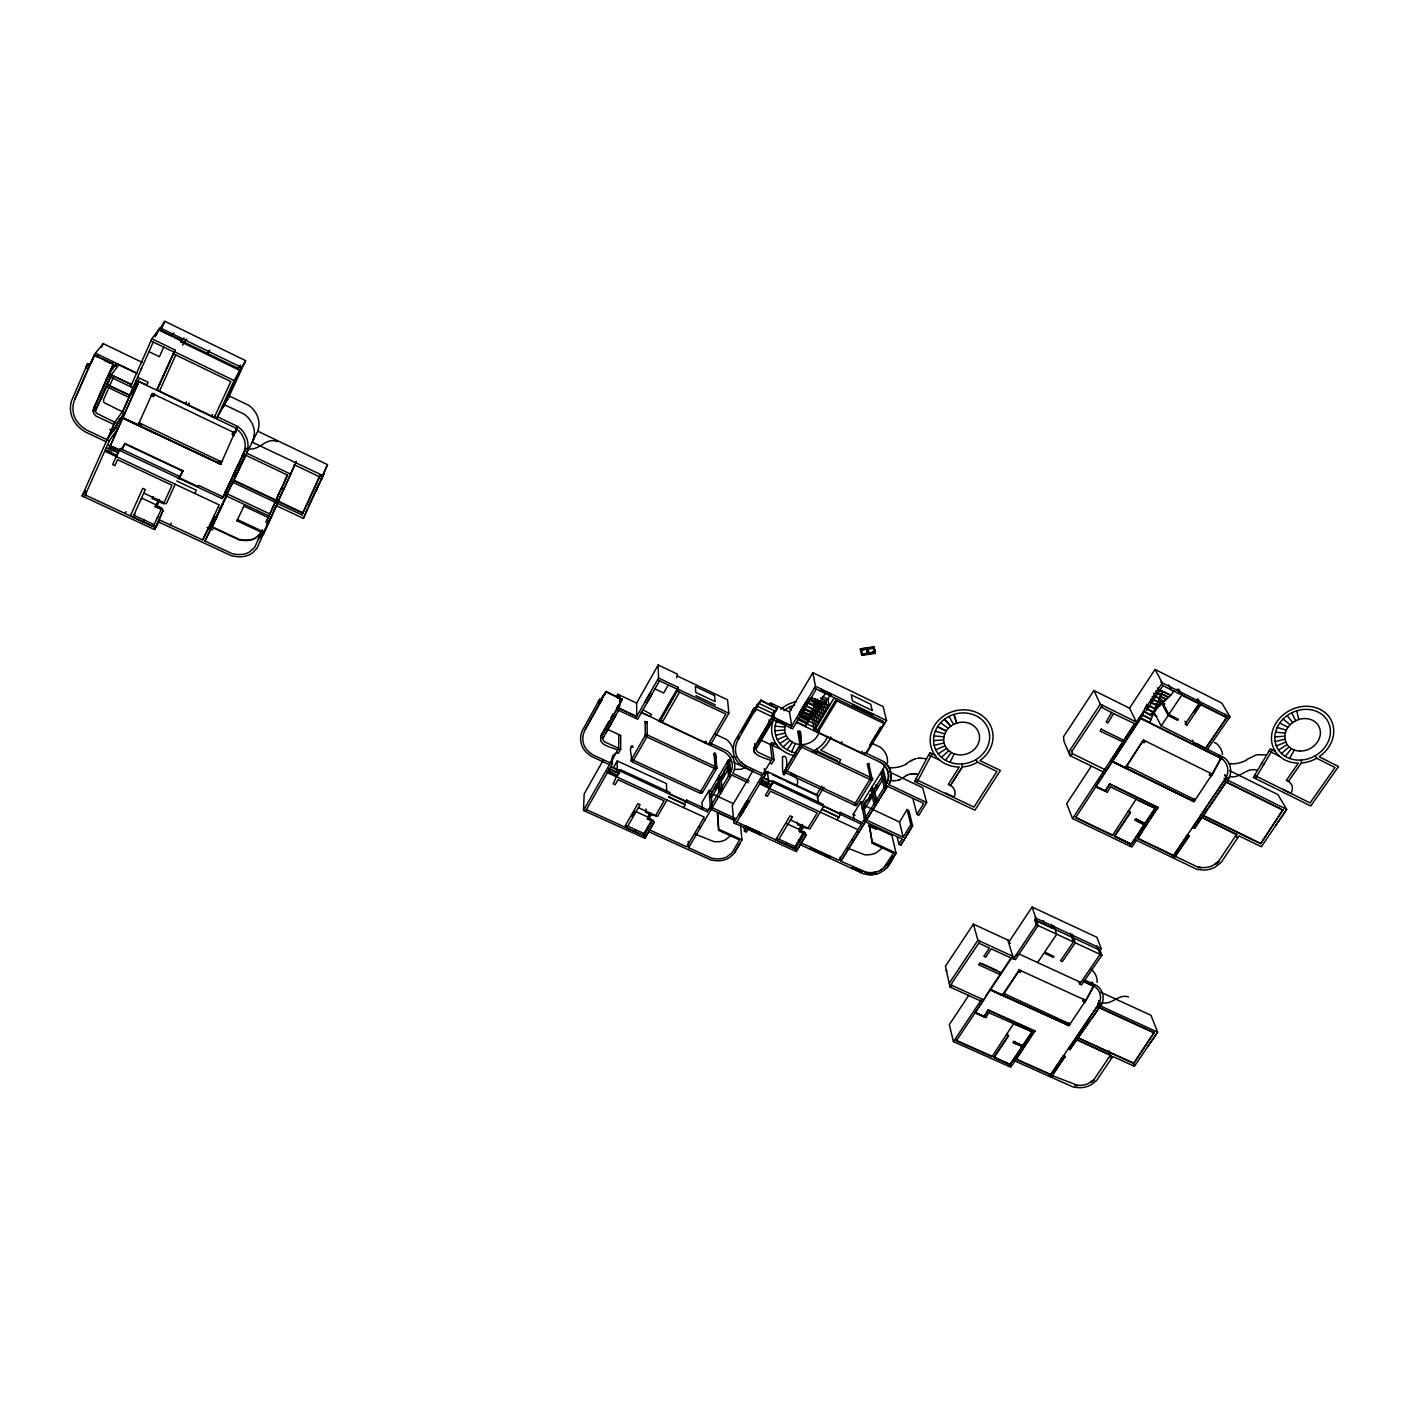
<?xml version="1.0" encoding="UTF-8"?>
<svg xmlns="http://www.w3.org/2000/svg" width="1409" height="1409" viewBox="0 0 1409 1409"><rect width="100%" height="100%" fill="white"/><g stroke="black" fill="none" stroke-linecap="round" stroke-linejoin="round"><path stroke-width="1.5" d="M626.776 827.946L626.776 825.727L643.931 833.512L643.966 835.748L626.741 827.999L640.109 804.662L637.89 803.658L624.574 826.942M617.706 750.134C613.197 747.422 595.848 745.009 601.819 735.815L622.179 699.586L606.187 691.414L604.69 694.109M620.664 702.281L620.682 700.925L619.15 704.958M616.367 752.459L618.322 753.357L620.647 749.271L620.753 735.463L607.015 729.087M616.666 707.388L616.649 709.414L618.604 710.347L618.657 706.508M618.833 734.582L618.692 748.373L583.502 810.457L644.882 838.302L654.005 822.345L652.913 820.232L649.073 818.488L651.222 814.789L657.563 816.339L666.985 799.995M618.674 774.298L618.674 772.872L609.005 768.433L608.97 769.842M601.308 734.67L601.027 737.242L603.052 738.052L619.608 708.551L619.749 695.183L617.811 694.267L616.825 696.028L618.745 696.944L616.825 696.028M617.67 705.61L617.653 707.635L601.027 737.242M617.758 698.054L617.811 694.267M638.383 807.674L655.608 815.547L664.079 800.84L618.023 779.705L615.169 784.743L613.232 783.844L617.107 774.95M617.16 770.934L617.265 760.913L666.422 783.58L666.704 791.717M585.439 811.337L612.369 763.872L612.492 755.858M610.414 762.973L614.412 753.868M612.369 763.872L593.541 755.189A30.065 27.229 0.9 0 1 588.663 751.631A19.479 17.613 1.2 0 1 582.815 739.32A23.425 21.188 1 0 1 585.193 729.58L606.187 691.414M603.158 697.473L603.211 695.465L600.093 701.048M604.672 694.778L604.708 693.439L603.193 696.134M601.256 736.748L601.573 734.195M583.502 810.457L584.189 793.883L603.281 760.103M1275.286 751.332L1270.337 748.848L1253.323 777.469L1310.722 805.966L1338.55 766.514L1319.123 756.739A32.02 27.423 -27 0 0 1323.157 711.158A32.02 27.423 -27 0 0 1274.3 726.199A32.02 27.423 -27 0 0 1298.341 763.132L1286.311 780.375L1288.407 781.414L1301.229 763.044L1301.388 760.05M113.812 424.461L95.742 415.919L93.434 412.978L93.681 408.363L113.477 363.698L94.104 355.086L113.09 364.191M94.491 410.794L94.861 406.778L111.47 369.07L110.289 370.585M630.933 746.84C630.88 745.414 633.346 745.572 633.046 746.981C627.428 747.298 632.87 755.488 630.968 760.754C633.504 763.96 633.117 757.302 630.968 760.754M716.265 767.077L714.821 767.518L715.05 768.698L716.741 768.381L715.719 753.921L714.345 753.075L713.641 754.291L714.962 754.907M782.242 757.091C792.721 749.553 781.343 800.153 782.594 757.778M784.337 771.621L785.429 770.547L786.574 771.498M223.503 406.796L224.454 404.735L244.321 414.264A23.777 21.646 28.5 0 1 253.056 440.541L254.307 435.275M253.779 438.269L254.131 436.631M138.452 424.215C140.195 428.583 141.393 422.136 138.698 423.862M219.1 461.976L219.54 463.878L221.301 463.033M221.107 463.402L220.473 461.87L218.888 462.346M235.039 433.514L237.011 427.385M237.205 427.033L220.649 464.406L122.618 418.068L220.843 464.037L218.43 463.35L219.557 460.972L221.777 462.029L139.156 422.841L141.411 423.898L140.248 426.293L141.411 423.898M1098.685 1000.813L1100.676 1006.361L1102.525 1002.169A20.536 17.278 -15.9 0 0 1096.818 985.631L1084.877 980.118M1224.773 775.161L1227.785 780.586L1229.846 775.972A21.804 18.81 -23.9 0 0 1224.333 757.69L1207.848 749.5M322.115 477.686L321.446 479.359L327.504 464.653L257.777 431.189L246.645 453.152L290.694 474.146L283.949 488.905L281.765 487.778L287.524 474.692M716.741 768.381L716.283 767.077M312.305 492.586L313.133 490.508M232.925 482.336L302.002 514.954L320.23 475.15M257.653 539.524A18.687 16.89 23.5 0 0 258.728 538.714L263.642 533.958L276.534 505.725L303.446 518.424L307.268 508.825M302.002 514.954L302.847 512.823L233.982 480.258L227.113 493.819M645.163 721.496L645.886 722.923L647.207 721.919L645.163 721.496L645.252 735.657L647.418 735.833L645.375 735.146M1101.627 1004.547L1102.173 1003.243M1228.824 778.578L1229.441 777.152M86.83 365.336L87.587 363.575L89.929 364.702L74.659 399.68A27.423 24.411 31.4 0 0 73.109 411.269A22.791 20.29 31.5 0 0 81.123 425.994A35.19 31.368 31.8 0 0 87.076 430.291L109.356 440.77L118.303 427.949L116.049 426.874L107.049 439.696M91.321 361.497L93.522 357.305L89.929 364.702L87.605 363.575L85.738 367.837L88.08 368.947L89.947 364.702L88.08 368.947M91.145 363.187L92.536 360M799.678 731.835C799.872 774.351 803.87 721.831 798.128 732.328M94.509 354.592L74.659 399.68M290.694 474.146L296.313 461.254M118.884 364.861L111.223 374.882L95.865 409.931L93.487 408.962L108.898 373.772L116.595 363.769L137.043 373.579M175.192 484.238L166.403 503.577L163.444 503.735L159.058 501.674L157.051 506.078L161.577 508.156L163.057 510.674L158.125 521.717L231.869 555.956L237.645 556.714A24.129 21.751 23.3 0 0 246.452 555.868A19.004 17.137 23.1 0 0 252.563 552.715L256.896 548.418L283.632 489.17L281.553 487.901L269.876 513.95L224.876 492.763L231.587 479.588M275.424 507.222L276.182 505.479M275.618 507.716L276.375 505.972M269.612 514.303L266.195 522.052L268.415 523.091L283.632 489.17M283.949 488.905L294.64 464.9M111.082 369.563L113.477 363.698M111.223 374.882L96.464 408.469A6.517 5.795 31.4 0 0 95.759 411.921A1.885 1.673 31.4 0 0 96.446 413.189L117.035 423.457L124.556 412.837L104.266 402.692A1.849 1.656 31.8 0 1 103.597 401.424A6.411 5.724 31.8 0 1 104.301 398.025L113.689 376.661M112.333 373.491L101.36 398.5A9.317 8.313 31.8 0 0 101.113 399.716M115.679 365.864L116.595 363.769M269.876 513.95L281.553 487.901M223.098 503.418L212.107 526.79L239.16 539.4L243 539.964A22.192 20.061 23.8 0 0 251.101 539.577A17.137 15.499 23.6 0 0 255.61 537.798L260.172 533.976L258.305 536.001M260.031 534.328L261 533.113L255.416 538.185A17.155 15.499 23.6 0 1 250.908 539.982A22.192 20.061 23.8 0 1 242.806 540.351L238.966 539.806L209.712 526.156M277.414 496.831L279.052 493.115M90.141 365.072L95.407 353.183L103.209 343.602L142.221 362.395M101.466 347.512L103.209 343.602M159.464 520.995L154.567 529.555L82.074 495.968L114.745 422.383L122.284 411.745M130.579 386.7L151.855 338.759L158.953 329.23L181.831 340.344L180.898 342.457M108.211 438.04L113.724 425.606L112.579 427.226L114.886 428.318L124.556 412.837M130.72 393.675L121.808 412.767M155.184 336.716L156.963 332.718M141.587 368.225L129.61 395.207L137.923 383.6M84.346 497.025L109.356 440.77M117.035 423.457L113.636 431.189L109.726 429.322M140.882 369.81L153.229 342.035M156.329 335.131L158.953 329.23M118.074 428.318L115.802 427.244L119.589 418.702M122.319 412.784L130.051 395.401L137.025 385.643M130.967 393.322L136.004 381.998M159.058 329.9L164.818 321.305L245.624 360.651L227.624 399.592M160.538 330.956L164.818 321.305M109.884 446.671L138.628 382.086M117.898 449.823L110.131 446.301L138.857 381.751M96.992 356.882L98.066 354.469M163.691 347.107L159.393 356.724L148.949 351.686M178.098 477.933L179.084 476.207L120.188 448.502L112.614 464.583L114.904 465.639L117.563 459.686L172.004 485.224L164.096 502.626L143.753 493.115M122.354 449.418L125.014 443.5L182.959 470.8L179.26 478.813M116.19 456.551L118.426 452.148L108.88 447.657M234.088 435.557L232.062 434.131L233.013 432.105L152.295 393.498L137.994 425.236L140.495 425.941M257.777 431.189L258.886 426.293A23.495 21.417 28.8 0 0 249.041 405.493L229.438 396.035L216.616 418.42L156.875 389.817L175.086 350.031L151.855 338.759M156.98 390.363L175.086 350.031M159.534 391.086L175.773 354.927M245.342 455.054L204.939 541.021L232.467 553.807L236.377 554.371A22.579 20.342 23.4 0 0 244.62 553.984A17.436 15.71 23.1 0 0 249.182 552.169L254.659 547.414L261.528 532.303L236.941 520.784L237.469 519.622L264.276 532.179M243.405 507.222L243.933 506.078L268.397 517.596M134.031 515.307L154.268 524.694L153.229 526.508L132.922 517.156L145.356 489.557L142.749 488.342L130.35 515.905L131.442 514.109M161.031 509.336L155.219 506.659L158.794 499.314L157.755 501.076L152.278 498.522L152.824 497.359M185.565 404.048L186.516 401.952L185.53 403.538M188.19 405.316L189.158 403.221L188.172 404.806M153.229 526.508L161.225 509.424M158.125 521.717L154.567 529.555L163.057 510.692L161.559 508.173L157.051 506.078M260.806 533.5L262.497 529.766M266.195 522.052L268.96 515.976L223.925 494.788M281.765 487.778L287.524 475.132L243.088 453.98M270.281 518.477L261.616 536.054M791.611 751.807L795.38 743.547M176.689 480.98L196.327 490.209L194.812 493.449M211.685 416.553L212.636 414.475L211.702 416.078M184.086 337.843L181.884 340.996L238.456 368.471L239.407 366.41L237.681 369.387M216.616 418.42L234.088 380.571L245.624 360.651M222.675 407.853L239.935 370.479L180.845 341.788L181.831 340.344M320.371 474.763L302.706 513.211L233.788 480.628M308.043 506.853L318.663 483.833M320.424 479.993L327.504 464.653M303.446 518.424L323.806 474.023L315.422 492.128M159.058 519.71L202.702 539.982L219.188 504.898L104.724 451.179L105.499 450.052L116.947 455.442M119.43 449.612L107.577 444.768L222.129 498.627L244.056 451.884A21.294 19.339 28 0 0 234.299 427.385L136.18 380.395L146.959 384.868L148.015 382.226L137.589 377.225M208.796 528.128L214.503 516.029M223.415 497.025L246.205 448.502M210.998 529.15L222.904 503.806M227.236 494.577L224.894 493.837M231.199 485.735L246.434 453.592M233.982 480.258L245.589 455.53M252.229 442.162L323.154 475.696M236.941 520.784L243.933 506.078M950.018 762.357L954.228 753.833M1003.173 994.684C1004.212 998.012 1006.026 993.151 1003.014 994.138M1125.95 767.13C1126.76 770.846 1129.243 765.351 1125.721 766.637M770.547 744.709L771.674 742.437L776.799 744.85M772.819 745.555L773.946 743.318M204.939 541.021L216.845 517.385M227.43 494.189L220.332 508.262L218.096 507.222M226.796 496.074L216.07 517.314L213.833 516.275M202.702 539.982L214.679 516.381M241.961 462.839L244.743 457.203M242.154 462.698L235.356 476.277L233.119 475.22L238.843 463.966L241.062 465.005M235.69 476.189L238.491 470.5M988.959 1012.296L985.965 1017.545L984.169 1016.734L988.237 1009.866L1034.805 1030.877L1016.048 1059.427L1050.603 1074.873L1099.372 1002.979A18.088 15.217 -15.9 0 0 1093.543 985.807L1083.574 981.21M1098.633 1005.392L1099.584 1003.543L1098.439 1004.846M222.129 498.627L223.009 496.884L198.687 485.436L197.736 487.162M1067.775 1024.044C1068.779 1027.302 1070.646 1022.529 1067.599 1023.48M1142.805 829.989L1137.627 838.549L1173.38 855.756L1226.446 776.975A19.198 16.556 -23.9 0 0 1220.828 757.989L1140.867 718.273L1095.744 786.451L1107.298 792.228L1110.503 786.574M1225.671 779.512L1226.711 777.469L1225.407 779.018M245.906 448.291L241.978 456.34L244.233 457.414M239.935 461.641L234.211 472.878L236.465 473.935M1192.807 799.872C1193.599 803.535 1196.082 798.128 1192.56 799.379M929.87 752.688L914.564 781.484L974.905 810.175L1000.39 770.459L979.924 760.613A31.703 28.321 -16.7 0 0 980.805 714.733A31.703 28.321 -16.7 0 0 932.247 729.88A31.703 28.321 -16.7 0 0 959.265 767.042L948.275 784.408L950.529 785.465L962.259 766.972L962.136 763.942M916.783 782.541L932.159 753.604M1068.145 1022.67L1067.229 1024.854L1068.145 1022.67L1070.118 1024.044L1069.008 1025.664L1085.775 1000.425L1093.543 985.807M1083.627 999.069L1084.86 1002.609L1093.754 986.353L1092.116 981.826M1193.159 798.498L1192.208 800.752L1193.159 798.498L1195.255 799.889L1194.039 801.651L1212.268 774.087L1220.828 757.989M1209.662 773.277L1211.317 776.359L1221.092 758.482L1218.908 754.555M234.105 434.747C234.616 426.134 229.438 441.827 235.919 431.348M233.172 434.659L234.704 431.823L235.814 432.352M1289.57 758.465L1294.255 749.993M170.278 524.923L171.282 523.126M598.86 700.713L599.688 699.234L601.661 700.167L600.657 701.946L598.702 701.03L582.252 730.707A25.697 23.248 1 0 0 580.614 739.073A21.681 19.603 1.2 0 0 587.113 753.022A32.389 29.325 0.9 0 0 592.449 756.897L609.428 764.717M585.193 729.58L601.661 700.167L599.706 699.234L597.698 702.827L599.67 703.743L601.678 700.167M605.905 732.962L615.856 715.208M601.872 733.737L608.864 721.285M610.872 717.727L612.862 714.169M620.664 701.594L622.179 698.917M618.604 710.33L619.608 708.551L636.727 716.547L636.639 703.091L658.162 664.995L677.5 674.171L676.584 677.905M635.723 718.326L658.549 678.046L658.162 664.995M659.5 680.776L637.678 719.242L616.649 709.414M734.705 820.408L717.903 812.658L717.357 813.645L718.66 830.394L739.514 839.958L732.169 852.762L726.921 856.813A15.217 13.474 -4.7 0 1 722.711 858.363A19.691 17.454 -4.7 0 1 715.367 858.733L711.95 858.292L688.596 847.672L688.261 841.314M644.829 702.228L649.919 693.281M646.784 703.144L651.874 694.197M617.265 760.913L613.479 767.588L615.381 768.469M668.306 684.95L663.709 693.034L654.903 688.878M718.66 830.394L717.903 812.658M618.692 772.872L617.107 775.654L607.42 771.216L607.385 772.625L704.236 817.114L686.694 846.809L649.708 829.971M617.089 777.081L620.171 769.561L670.015 792.51L670.085 794.658M633.504 760.261L647.841 735.199M658.76 721.232L678.152 687.31L658.549 678.046M677.606 676.126L727.555 699.833L728.876 713.271L710.277 745.132L659.835 721.514L678.24 689.318L678.152 687.31M660.997 722.289L662.019 720.51M662.071 722.57L679.473 692.171M631.972 816.674L634.032 813.046M759.292 702.862L760.93 700.079L777.275 708.516L755.136 745.907C748.672 755.171 766.355 758.042 771.04 760.666M748.549 828.369L746.383 832.155L744.498 831.292L746.471 827.858M734.829 852.269L739.707 843.762M156.804 518.653L157.826 516.874M643.966 835.748L652.332 821.236L647.4 818.999L649.179 813.662M647.4 818.999L650.676 813.292M643.931 833.512L651.381 820.602M740.518 825.093L741.962 839.834L734.071 853.572L729.88 857.236A16.591 14.689 -4.8 0 1 724.191 859.93A21.029 18.652 -4.7 0 1 716.3 860.705L711.228 860.106L648.704 831.68M238.984 372.54L241.679 367.485L159.992 327.786M178.379 478.743L182.959 470.8M215.26 415.725L214.327 417.328L230.829 381.575L173.096 353.641L174.135 352.162L150.904 340.908M646.027 808.995L645.481 812.165L650.113 814.279M645.481 812.165L646.062 811.179M238.456 368.471L240.446 365.054M668.571 796.525L685.161 804.962L683.594 807.621M704.94 742.86L705.962 741.099L706.12 743.195M708.34 744.234L725.899 714.134L677.218 691.114L677.113 689.107L657.527 679.842M685.091 802.707L686.588 800.136L707.212 809.629L707.371 811.813L610.467 766.514L620.171 770.987L618.674 773.594L608.987 769.138M155.219 506.659L156.258 504.88L141.745 498.17L140.671 499.931M700.801 791.365L715.314 766.637M756.122 709.114L757.496 704.236L754.097 710.013M740.993 732.293L753.005 711.862M757.584 704.94L759.204 702.175L759.398 703.567L775.637 711.298L777.169 707.829M760.93 700.079L738.21 739.478L739.021 738.175A24.164 21.822 -7 0 0 735.463 749.535A20.096 18.141 -6.8 0 0 741.081 762.216A31.016 28.039 -7.3 0 0 746.013 765.897L765.105 774.844L735.85 823.772M710.964 791.242L709.097 790.379L701.981 802.443L702.404 808.625M709.255 792.492L728.347 760.067L730.214 760.948M728.541 762.163L729.563 760.42A18.247 16.468 -4.6 0 0 730.672 757.426M726.903 766.584L723.662 772.079L724.032 776.289M709.572 796.754L718.238 782.048M719.4 780.075L727.555 766.232M711.439 797.635L719.206 784.478M721.285 780.956L729.457 767.112M143.102 521.806L144.158 520.009M769.314 704.711L770.406 702.88L789.498 711.985L791.717 726.022L754.132 708.163L751.948 711.862L753.956 712.813L756.14 709.114L754.132 708.163L735.163 740.641A26.507 23.935 -7 0 0 733.208 749.271A22.368 20.184 -6.8 0 0 739.443 763.643A33.411 30.205 -7.3 0 0 744.815 767.641L762.058 775.707M707.371 811.813L730.69 772.343L729.563 760.42M688.596 847.672L731.553 774.985M757.954 742.261L768.768 723.944M758.746 741.997L763.678 733.649M763.995 733.103L768.997 724.631M758.94 742.737L769.772 724.402M753.304 770.212L732.293 805.561L733.895 822.856L796.191 851.564L806.071 835.079L805.015 832.895L801.14 831.116L803.447 827.294L809.946 828.915L823.561 806.582L823.138 804.292L772.572 780.674L772.872 782.893L765.351 795.451L767.324 796.367L770.424 791.154L817.167 812.958L807.956 828.105L790.467 819.968M152.278 498.522L153.334 496.761M789.498 711.985L812.887 672.674L883.073 706.561L886.56 720.51L866.412 753.322L883.76 761.582A21.663 19.356 -12 0 1 888.885 784.619L926.682 802.531L918.827 815.353L916.977 814.402L913.138 799.467M1261.178 764.259L1262.446 762.128M1255.437 778.525L1272.538 749.764M1263.292 765.316L1264.56 763.185M733.895 822.891L772.114 758.852L770.177 744.445M790.608 727.854L815.459 686.271L812.887 672.674M761.318 780.251L762.938 777.557L772.784 782.154L771.163 784.848L761.406 780.991M759.68 739.496L772.132 745.379L774.087 759.768L771.586 764.013L769.596 763.062M816.322 689.089L792.598 728.805L771.269 718.66L754.291 747.386L756.351 748.197L774.351 717.78L773.488 711.792M763.238 778.455L767.359 771.568L817.22 794.923L818.682 803.412M820.32 691.009L821.429 689.142M821.148 690.815L821.711 689.882M817.555 698.952L815.899 701.717L808.801 698.3M807.005 723.874L816.04 702.404L815.388 698.952M883.425 868.173L893.535 853.22L872.347 843.357L869.247 824.864L891.95 835.467L896.018 853.061L887.476 867.257L884.253 870.058M800.523 711.246L806.054 701.999M799.379 714.24L808.238 699.463M739.109 815.177L747.633 800.946M800.136 714.011L804.152 707.353M804.469 706.79L808.414 700.22M739.866 814.948L743.705 808.537M744.022 808.009L747.827 801.668M800.365 714.715L809.224 699.938M740.095 815.617L748.619 801.404M744.181 827.576L745.238 825.815L760.86 833.018L759.803 834.78M825.287 693.404L805.349 726.621L806.881 723.152L797.97 718.907M825.251 692.77L825.797 691.854M744.991 827.4L745.52 826.502M825.833 693.069L826.396 692.136M811.725 711.017L815.23 712.69L813.609 715.42L810.087 713.729M815.371 713.377L817.009 710.664L819.21 722.606L801.404 714.099L801.034 711.985L809.928 716.23M815.247 706.931L818.77 708.621L817.132 711.351L811.848 708.815M815.247 701.136L822.31 704.535L820.672 707.265L813.609 703.884M820.566 700.784L824.089 702.475L822.451 705.222L808.925 699.005M820.584 697.895L825.885 700.449L824.23 703.197L817.167 699.797M829.76 694.954L830.324 694.021M800.576 744.304L783.95 771.991L856.108 805.842L872.964 778.578L800.559 744.304L785.007 770.177L857.2 804.063M830.799 694.109L827.805 699.075L822.486 696.522M830.253 695.782L831.38 693.933M785.905 772.925L802.549 745.238M872.347 843.357L869.247 824.864M751.948 830.588L752.476 829.707M752.529 830.87L753.058 829.971M834.234 697.702L814.243 730.848L811.848 717.445L813.486 714.715L815.899 728.101L798.075 719.612M816.516 731.923L836.506 698.794M788.089 782.013L796.825 785.553A10.18 9.123 -8.2 0 0 792.827 774.245L791.682 773.717M814.332 688.138L883.513 721.408L884.007 723.522L864.95 754.572L818.013 732.24L836.911 700.889L836.488 698.794M775.619 839.923L790.097 815.829L792.351 816.885M792.334 816.868L777.856 840.944L795.31 848.887L794.975 846.562L804.028 831.627M907.079 809.523L910.83 824.564L903.169 837.193L899.541 822.028L907.079 809.523L908.84 810.615L912.609 825.674L900.844 845.171L898.907 844.255L897.11 836.647M132.922 517.156L134.965 513.774M795.328 848.923L804.38 833.934L799.396 831.645L799.044 829.337L801.985 824.494L802.337 826.784M898.907 844.255L902.147 838.989L863.418 820.866M916.977 814.402L923.688 803.412L885.504 785.341L882.052 770.705M886.842 865.267L892.144 856.513M887.318 865.478L892.637 856.725M887.811 865.69L893.112 856.936M886.367 865.056L888.286 865.901L893.553 857.112L891.668 856.302M905.917 836.735L911.271 827.876M888.286 865.901L893.588 857.148M852.286 706.385L853.396 704.535M853.114 706.173L853.678 705.257M799.414 831.662L802.954 825.762M900.809 845.153L912.609 825.674L910.83 824.564M840.979 743.565L842.106 741.75M862.097 710.506L862.66 709.59M862.678 710.788L863.241 709.872M802.355 826.801L797.635 824.6L798.251 823.578M821.834 786.116L816.304 795.222L796.561 785.975M817.255 798.198L823.966 787.191M838.514 763.343L840.75 759.68L820.602 750.134A30.558 27.669 -9.4 0 0 830.887 736.925M871.766 715.156L872.33 714.24M871.977 715.86L873.104 714.011M861.093 753.146L862.238 751.332L862.695 753.498M863.347 754.202L864.492 752.406M871.678 741.733L880.625 727.132M870.234 745.114L875.324 736.801M875.658 736.273L880.836 727.837M809.981 849.151L811.056 847.408M837.034 819.932L840.416 814.455L839.958 812.165L860.864 821.94L861.339 824.23M125.031 513.44L126.141 511.643M854.171 804.944L871.026 777.662M854.065 818.647L853.202 814.332L860.899 801.897L862.801 802.795M861.375 804.116L883.161 768.909A18.81 16.855 -12.1 0 0 884.676 764.77M829.214 858.046L830.306 856.302M866.359 800.013L863.277 804.997L866.447 820.003M862.308 808.572L871.695 793.408M872.964 791.382L881.823 777.099M864.21 809.471L872.629 795.909M874.866 792.281L882.756 779.582M871.695 811.637L840.874 861.181L866.658 872.418M872.964 809.594L878.987 799.925M880.255 797.864L887.476 786.275L840.838 861.146L840.134 857.218M851.987 868.543L853.061 866.817M861.515 872.946L862.607 871.22M950.476 785.447L962.206 766.954A31.703 28.321 -16.7 0 0 977.529 762.163L996.885 771.463L973.971 807.075L915.691 779.353M945.721 793.056L954.263 797.124M1113.726 713.271L1108.002 722.976L1106.135 721.989L1111.824 712.338M207.528 353.465L209.694 350.101M1122.762 741.856L1100.253 731.13L1101.222 728.84M1070.875 756.263L1072.355 754.009L1071.862 750.539M1129.507 708.199L1155.045 669.434L1162.319 682.872L1136.376 722.077L1129.507 708.199L1093.912 690.498L1063.531 736.713L1063.971 741.293L1069.907 755.559L1103.37 771.973M1091.165 766.426L1066.648 803.658L1072.548 818.576L1131.885 847.073L1136.447 840.275M1093.912 690.498L1100.323 704.201L1069.466 750.909L1069.907 755.559M1146.944 704.993L1145.13 707.723L1146.539 710.506L1162.989 685.69L1160.91 681.833M1110.451 760.473L1194.039 801.651L1110.662 760.966L1121.634 743.547M1125.333 737.964L1134.756 723.715L1072.548 818.576M1151.047 719.523L1142.558 715.296L1143.668 711.158L1152.509 716.071L1149.585 722.958M1136.165 799.062L1112.441 835.502L1075.578 817.713L1142.558 715.296M1009.637 940.86L973.39 924.145L945.421 966.275L950.053 987.004L982.425 1001.746M951.11 987.48L952.026 982.883L980.048 941.247M1161.949 690.692L1162.672 692.048L1160.857 694.796L1157.476 693.105M1156.137 703.461L1159.501 705.134L1155.539 709.872L1155.028 708.48L1161.227 695.482L1160.135 693.422L1168.554 697.649L1170.368 694.919L1163.64 691.537M1153.39 711.88L1155.186 709.185M1152.139 715.385L1155.415 709.22L1148.634 705.839M1164.856 704.095L1161.104 702.122L1154.235 712.496L1161.175 725.934L1205.998 748.566L1196.435 743.476M1156.507 704.13L1159.854 705.821L1161.668 703.091L1158.304 701.418M1160.47 699.375L1163.834 701.066L1162.02 703.778L1152.861 699.075M968.758 995.37L949.331 1024.607L953.435 1041.638L1010.764 1067.194L1014.956 1061.012M1159.149 699.216L1164.204 701.752L1166.018 699.023L1160.963 696.486M1148.441 821.588L1137.627 838.549L1158.004 807.339L1109.816 783.897L1105.202 790.819L1107.069 791.735M1016.47 1058.793L1034.805 1030.877M1072.073 751.032L1102.525 705.293M1109.816 783.897L1105.413 791.312L1095.955 786.944M1159.642 696.328L1166.37 699.709L1168.184 696.962L1161.456 693.598M1162.319 691.379L1170.738 695.606L1174.032 690.674M1078.854 981.58L1079.717 984.098L1081.531 984.926L1101.891 955.196L1100.042 950.282L1101.186 948.627L1096.906 937.302L1032.11 907.044L1008.562 942.445L1010.376 943.273M1143.404 740.042L1125.351 768.011L1143.404 740.042L1210.419 773.171L1209.204 774.95L1211.053 775.866M1128.186 766.655L1127.218 768.927L1128.186 766.655L1126.319 765.739L1195.255 799.889M1161.175 725.934L1168.167 715.473L1161.104 702.122M1168.167 715.473L1177.625 720.422L1178.4 719.4L1168.871 714.416L1181.904 694.866L1199.112 703.496L1185.145 724.103L1187.012 725.054L1200.979 704.447L1226.605 717.322L1205.734 748.091M973.39 924.145L977.916 940.261L949.525 982.813L950.053 987.004M953.435 1041.638L981.756 999.21M1101.891 955.196L1036.302 924.709L1034.699 919.866L1035.809 918.175L1032.11 907.044M985.754 995.969L1010.059 959.547M1012.578 956.57L956.306 1040.846L991.918 1056.803L1013.758 1023.48L1015.995 1024.995M1035.316 917.118L1038.134 925.554L1015.361 959.599L1013.547 958.772L1036.302 924.709M1110.028 784.39L1158.233 807.85L1156.384 806.952L1131.216 844.449L1114.396 835.96L1130.282 812.13L1128.151 811.091L1130.511 812.623L1114.572 836.523L1131.216 844.449L1144.425 824.776L1134.967 819.809L1135.636 818.788L1145.094 823.772L1135.636 818.788M988.237 1009.866L984.169 1016.734L975.028 1012.824L984.803 998.171M1193.846 712.197L1199.376 703.972L1196.963 699.727M1005.357 994.138L1004.423 996.322L1005.357 994.138L1003.56 993.31L1070.118 1024.044M1018.302 972.14L1019.94 972.404L1021.049 970.766L1019.411 970.484L1002.627 995.511L990.104 989.453L1004.265 995.776M1144.865 823.261L1154.975 808.22L1138.525 800.594M1174.014 858.363L1189.302 836.101L1187.223 834.709L1189.055 835.59L1174.965 856.126L1197.509 866.993L1200.926 867.451A20.43 17.419 -21.9 0 0 1208.411 867.063A15.781 13.456 -21.8 0 0 1212.832 865.461L1218.574 861.322L1236.626 834.357L1203.568 818.206M1237.806 837.633L1235.728 836.611L1236.626 834.357M1037.623 962.558L1044.069 952.995L1053.245 957.451L1053.967 956.517L1044.703 952.044L1056.715 934.202L1053.756 925.59M1146.274 825.656L1135.196 820.302L1135.883 819.298M1131.216 844.449L1144.196 824.265M1130.036 846.175L1134.597 839.394L1196.857 869.353L1201.93 869.987A21.84 18.616 -21.9 0 0 1209.996 869.177A17.225 14.671 -21.8 0 0 1216.037 866.429L1221.339 862.202L1238.987 835.872L1261.354 846.791L1286.681 809.347L1277.963 794.606L1229.634 770.635M1150.818 818.03L1158.004 807.357M1013.74 1041.392L1022.828 1045.971L1013.74 1041.392L1013.106 1042.308L1022.036 1046.323L1010.059 1064.817L993.856 1057.085L1008.457 1035.368L1006.396 1034.435L1008.633 1035.932L993.979 1057.701L1010.059 1064.817L1033.184 1030.648L1034.981 1031.458L988.396 1010.429M1052.364 1075.666L1077.286 1085.229A19.303 16.01 -14.9 0 0 1084.419 1084.842A14.918 12.346 -14.9 0 0 1088.593 1083.38L1093.983 1079.576L1110.539 1054.989L1076.687 1039.666L1070.083 1049.229L1099.284 1007.858L1097.646 1003.261M1109.077 1050.867L1111.683 1058.089L1109.676 1057.173L1110.75 1055.57L1076.687 1039.666M120.522 450.158L125.014 443.5M1196.699 743.952L1195.484 745.748L1192.454 740.165M1008.985 1066.402L1014.093 1058.053M1260.632 843.78L1282.912 809.858L1260.632 843.78L1203.268 815.758L1207.583 808.572M117.669 453.258L118.426 452.148M1155.045 669.434L1221.85 703.091L1229.969 716.882L1206.368 750.821M1022.652 1045.39L1031.934 1031.687L1017.615 1025.224M1275.902 825.234L1286.681 809.347L1227.961 780.304L1224.967 774.88M1023.815 1047.116L1013.282 1042.889L1013.899 1041.973M1154.13 1032.515L1133.646 1063.548L1154.13 1032.515L1099.09 1007.294L1092.028 1018.337M1013.177 1060.22L1073.359 1087.114L1078.237 1087.642A20.624 17.102 -14.9 0 0 1085.916 1086.885A16.256 13.474 -14.9 0 0 1091.623 1084.349L1096.572 1080.492L1112.775 1056.486L1134.404 1066.278L1157.634 1032.145L1150.959 1015.29L1100.658 992.147M157.35 388.761L158.407 387.193M86.442 493.238L85.262 494.999L155.466 527.547M152.507 396.105C158.671 391.103 145.462 398.113 154.356 393.393M156.875 389.817L157.931 388.25M1147.754 1046.64L1157.634 1032.145L1100.852 1006.114L1098.844 1000.566M82.074 495.968L85.473 491.001M152.295 393.498L154.567 394.59L153.634 396.651L151.15 395.911M160.203 382.403L161.242 380.87M158.777 385.573L159.833 384.041M1079.717 984.098L1100.077 954.369L1096.818 945.668M1172.2 857.482L1187.47 835.22M1224.439 781.308L1226.27 782.224L1194.673 828.263L1192.842 827.365L1224.174 780.815M1194.673 828.263L1201.63 817.273L1236.891 834.868M164.483 372.839L165.522 371.324M163.057 376.044L164.096 374.512M161.63 379.215L162.669 377.682M1283.212 810.351L1226.552 782.347L1227.961 780.304M167.354 366.463L168.393 364.949M182.518 345.135L186.781 338.953M165.91 369.651L166.966 368.136M168.781 363.258L169.82 361.761M1049.511 1076.458L1063.372 1055.57L1065.134 1056.363L1051.29 1077.233M1070.276 1049.793L1068.498 1049.001L1097.312 1006.484M1053.368 1073.376L1065.134 1056.363M1079.012 1036.302L1090.601 1019.552M1154.358 1033.079L1099.566 1007.981L1100.852 1006.114M106.203 447.868L118.039 452.694M1282.842 789.392L1291.031 793.461M122.09 418.297L123.182 416.747M787.138 749.782L792.51 742.244M171.634 336.011L161.348 331.009L171.616 336.011L173.871 332.876M138.998 379.32L132.886 387.792L107.965 375.886L109.127 374.371M945.474 760.244L951.322 752.494M93.188 410.812L94.385 409.226M93.205 411.446L94.385 409.86M94.192 407.254L95.389 405.669M93.681 408.363L95.108 406.215M93.487 408.962L94.685 407.377M93.241 410.195L94.526 407.976M106.274 379.726L107.454 378.193M111.698 367.397L112.473 366.375M872.241 779.67C872.999 775.637 867.962 780.85 872.241 779.67L868.701 763.537C864.316 763.942 870.78 766.989 868.701 763.537M1285.237 756.386L1291.472 748.655M887.071 867.68L896.018 853.061L872.964 842.335M266.812 524.307L268.784 522.211M783.175 746.999L789.973 740.465M941.494 757.39L948.768 750.645M730.707 835.713L725.494 839.764A14.988 13.315 -4.7 0 1 721.338 841.296A19.391 17.243 -4.7 0 1 714.099 841.666L695.394 834.216M881.629 848.623L876.169 852.744A15.481 13.65 -11.1 0 1 871.854 854.33A20.025 17.683 -11.1 0 1 864.404 854.717L847.337 847.954M1281.503 753.533L1289.094 746.84M884.535 867.292L885.592 866.359M1218.574 861.322L1215.844 863.523M1215.897 864.21L1218.838 861.832M1093.983 1079.576L1091.429 1082.341M1091.429 1081.601L1094.177 1080.157M883.461 868.208L880.009 870.586A15.71 13.808 -11 0 1 875.588 872.153A20.342 17.894 -11.1 0 1 868.05 872.576L864.527 872.083M884.288 870.093L883.003 870.991A17.137 15.059 -11.1 0 1 877.067 873.774A21.751 19.127 -11.1 0 1 868.948 874.602L863.735 873.95L800.33 844.696M904.12 777.028L905.846 775.848M903.68 777.398L899.875 779.635M882.369 869.071L879.973 870.551M745.854 767.201L741.345 769.226L734.723 769.437M779.864 743.582L787.86 738.263M938.2 753.868L946.672 748.39M906.057 775.672L907.59 774.844M1278.509 750.046L1287.174 744.586M910.69 760.966L906.269 763.625M1246.401 759.733L1256.423 754.766L1266.356 754.872M910.654 760.948L912.468 760.032M912.416 760.015L914.652 759.099M777.328 739.655L786.257 735.745M935.735 749.817L945.087 745.784M1276.36 746.013L1285.801 741.997M907.819 774.721L910.866 773.964M899.928 779.653L898.537 780.11M914.6 759.099L915.762 758.746M898.572 780.128L896.564 780.498M775.672 735.322L785.183 732.979M934.167 745.361L944.083 742.93M1275.127 741.574L1285.008 739.161M873.967 647.277L860.335 648.933L873.915 646.854L875.236 652.156L861.568 654.252L875.165 651.733L861.727 655.396L875.376 653.3L874.02 647.576L860.423 649.672L864.422 649.901M874.056 647.893L867.909 648.527M868.014 649.091L873.439 648.263L874.566 652.614M861.656 654.868L875.306 652.772M917.259 758.412L918.844 758.253M911.112 773.928L912.028 773.893M933.551 740.641L943.695 739.919M1274.846 736.907L1284.849 736.167M774.932 730.76L784.725 730.056M894.803 780.621L895.737 780.604M918.809 758.253L920.817 758.271M894.838 780.639L893.905 780.639M911.975 773.876L912.909 773.893M893.958 780.656L892.408 780.621M890.946 767.57L889.748 767.518M1230.99 763.625L1229.071 763.572M734.353 756.844L732.451 756.792M912.873 773.876L915.322 774.034M892.443 780.639L891.492 780.568M920.764 758.253L921.979 758.341M1102.19 1002.662C1112.124 1005.233 1118.57 993.451 1128.556 996.973M1229.458 776.5C1239.99 779.353 1246.683 766.496 1257.251 770.388M247.632 448.432C259.203 451.99 265.596 436.72 277.256 441.563M922.331 758.359L926.241 758.746M701.523 791.699C697.402 793.003 704.5 794.57 701.541 791.699M933.92 735.868L943.942 736.854M775.126 726.128L784.866 727.079M1275.532 732.152L1285.29 733.12M915.286 774.017L916.854 774.21M865.883 874.249L868.93 874.566A21.734 19.11 -11.1 0 0 877.067 873.774M1074.715 1085.494L1077.163 1085.793M916.819 774.193L918.104 774.369M1198.319 867.592L1200.855 867.926M239.6 539.911L242.454 540.316M776.289 721.567L785.606 724.173M935.259 731.165L944.805 733.842M1277.188 727.484L1286.347 730.144M984.01 1016.171L974.869 1012.261L985.965 1017.545L975.028 1012.824M891.738 857.2L892.69 857.623M889.643 860.67L890.594 861.093M889.326 861.181L890.277 861.603M887.142 864.791L888.093 865.214M980.03 963.228L978.498 964.689L1000.478 974.729L999.597 971.682M1015.871 1058.846L1050.427 1074.292M993.856 1057.085L1009.901 1064.235M110.131 446.301L119.589 450.545M1063.548 1056.151L1065.327 1056.944M647.365 816.797L635.072 811.232L635.089 813.433M990.104 989.453L1068.815 1025.083L1067.036 1024.29M990.263 989.999L1069.008 1025.664L1002.468 994.948L1019.235 969.938L1083.997 999.615L1082.887 1001.235L1084.666 1002.046M1133.435 1062.967L1077.955 1037.834L1133.646 1063.548M1070.083 1049.229L1068.498 1049.001M989.118 1012.86L1031.934 1031.687M649.073 818.488L652.895 820.232L654.005 822.345L644.882 838.302L644.829 834.093M586.408 809.629L645.868 836.611M981.65 963.474L997.59 970.766M979.801 963.122L1001.57 973.073M945.932 970.431L946.971 970.907M952.361 985.596L983.693 999.879M786.574 823.613L799.044 829.337M978.762 943.149L989.312 947.993L983.887 956.359L985.701 957.239L991.143 948.838L1013.335 959.036M703.073 819.069L704.976 819.95M719.224 829.408L741.962 839.834M1097.505 1007.03L1099.284 1007.858M698.547 826.731L700.449 827.611M1287.368 780.903L1288.46 781.449A10.638 9.07 -25.1 0 1 1291.172 792.932M801.14 831.116L804.997 832.895M810.245 848.729L829.496 857.605M852.251 868.103L861.797 872.506M735.075 818.277L710.295 806.864L709.097 790.379M779.318 839.341L794.975 846.562M709.291 808.572L734.089 819.985M736.907 821.993L797.23 849.768M1083.768 981.756L1093.754 986.353M744.974 826.255L760.596 833.459M745.255 826.96L752.212 830.148M752.793 830.412L759.838 833.67M744.445 827.136L760.067 834.339M1019.094 954.034L1080.844 982.46M670.068 793.954L686.676 801.598M1016.153 954.862L1017.985 955.689M668.588 797.247L685.161 804.152M977.916 940.261L1014.603 957.134M609.375 771.392L615.169 774.052M620.647 749.271L604.725 741.909L602.788 739.831A5.566 5.037 0.9 0 1 603.704 736.819M713.113 794.271L732.997 803.465M632.5 762.005L699.797 793.091M801.404 842.952L838.954 860.3L886.666 783.545L883.161 768.909M810.774 847.848L830.024 856.725M852.797 867.239L862.343 871.643M811.056 848.535L819.827 852.586M820.408 852.85L829.285 856.954M852.533 867.68L862.061 872.083M138.241 424.884L122.865 417.716L220.843 464.037M1034.699 919.866L1100.042 950.282M851.776 839.588L853.731 840.521M719.77 778.701L717.885 777.821L719.048 792.034L720.95 792.915L720.615 788.917M743.529 807.78L744.516 808.238M743.23 808.308L744.199 808.766M739.373 814.719L740.359 815.177M868.649 825.868L876.222 829.408M823.402 805.807L840.24 813.68M861.357 824.247L762.938 777.557M761.23 779.512L769.085 783.175M761.424 781.009L771.269 785.606L771.058 784.091L769.349 786.962L759.521 782.382M838.778 817.097L821.905 809.224L838.725 817.185M761.388 782.559L767.289 785.306M759.698 783.862L857.975 829.707M207.035 527.301L212.9 530.031M749.165 780.991L732.874 773.382A20.941 18.863 -4.6 0 0 734.159 770.054L734.441 768.891A20.941 18.863 -4.6 0 0 727.185 751.05L710.101 743.036L710.277 745.132M856.69 831.697L858.645 832.613M748.144 782.717L729.651 774.105L728.347 760.067M644.864 736.044L716.212 769.261M1035.809 918.175L1101.186 948.627M730.373 776.975L728.471 776.095L727.185 762.04M1036.531 920.711L1052.946 928.372L1051.554 924.339M747.334 801.439L748.32 801.897M180.511 470.13L182.747 471.17L124.767 443.87M790.608 773.206L792.774 774.228M619.749 695.183L636.639 703.091M606.169 692.083L622.179 699.586M648.228 715.631L641.201 712.338L724.067 751.807A18.44 16.609 -4.6 0 1 730.69 772.343M764.823 771.11L768.645 772.907M772.484 774.703L794.87 785.183M903.222 837.228L864.51 819.105L860.899 801.897M853.202 814.332L855.104 815.23M636.727 716.547L617.653 707.635L619.608 708.551M733.666 762.357L753.075 771.428M763.502 732.874L764.488 733.349M763.167 733.42L764.171 733.878M758.253 741.75L759.24 742.226M757.461 742.032L759.433 742.966M877.243 802.725L875.271 801.791L871.977 786.979M106.133 441.757L86.019 432.299A37.92 33.798 31.8 0 1 79.538 427.632A25.38 22.579 31.5 0 1 70.591 410.952A30.082 26.789 31.4 0 1 71.472 401.001L86.671 365.706L88.996 366.833M875.975 804.768L874.003 803.834L870.727 789.005M178.432 477.352L198.053 486.581M774.105 759.786L757.936 752.177L756.017 749.923A5.742 5.178 -7.1 0 1 757.056 746.929L774.351 717.78L772.343 716.829L772.062 714.715M714.839 734.019L726.111 739.302A20.712 18.687 -4.6 0 1 732.944 748.901M865.179 805.895L899.541 822.028M107.806 450.404L111.61 452.183M768.275 723.698L770.265 724.649M768.504 724.402L769.508 724.86M816.604 749.201L818.33 751.631L837.369 760.649M695.94 695.729L715.367 704.923M799.467 746.118L871.854 780.375M678.24 689.318L728.876 713.271M886.191 788.336L884.218 787.402L880.801 772.748M770.635 744.516L781.414 749.606M757.76 706.349L773.999 714.064L773.682 711.95M889.273 771.85L922.666 787.701L926.646 802.514M115.802 427.226L118.057 428.301M870.797 742.649L880.29 747.193A21.364 19.145 -12.1 0 1 887.476 763.009M803.06 711.334L820.901 719.84L818.77 708.621M802.69 712.126L809.805 715.525M869.74 744.868L870.727 745.343M106.556 384.199L130.051 395.401L108.282 385.467M799.379 714.75L808.29 718.995M808.414 719.7L799.502 715.455L799.731 716.864L817.572 725.353L815.23 712.69M107.137 386.999L128.695 397.268M761.019 700.784L777.275 708.516M797.846 718.203L806.758 722.447M815.353 729.017L817.643 730.109L818.013 732.24M798.093 722.518L805.226 725.899M796.437 722.377L880.519 762.375A19.074 17.049 -12 0 1 886.666 783.545A19.074 17.049 -12 0 0 880.484 762.375M791.717 726.022L772.361 716.829L771.251 718.66L773.259 719.612L772.696 715.613M811.32 697.455L829.214 706.032L827.682 698.388L826.026 701.136L820.707 698.582M928.654 754.837L939.644 760.085M104.53 360.493L110.184 363.205M112.473 364.297L116.401 366.181M809.682 700.238L827.541 708.797L825.885 700.449M217.532 416.817L237.751 426.504A24.182 21.963 28 0 1 247.931 447.815L247.737 449.189A24.182 21.963 28 0 1 246.645 453.152M815.247 704.042L818.77 705.733M807.269 701.77L814.384 705.169M807.392 702.457L814.508 705.856M808.026 703.021L825.885 711.563L824.089 702.475M875.165 736.026L876.151 736.502M813.609 706.772L818.893 709.308L820.549 706.578L822.539 717.093L804.715 708.568M874.848 736.572L875.817 737.048M806.371 705.786L824.212 714.328L822.31 704.535M805.86 705.909L812.975 709.326M294.199 464.706L319.561 476.823M804.222 708.674L811.337 712.073M804.328 709.379L811.461 712.778M799.643 713.782L800.647 714.257M1101.433 729.316L1124.188 740.518M1137.398 838.038L1173.133 855.245M815.441 686.271L886.613 720.51M821.148 689.617L831.099 694.39M853.114 704.993L872.823 714.469M820.883 690.075L830.817 694.866M853.396 705.715L862.378 710.048M862.96 710.33L872.048 714.698M820.602 690.551L830.535 695.324M852.568 705.909L872.259 715.385M836.911 700.889L884.007 723.522M1114.396 835.96L1130.987 843.938M880.361 727.59L881.329 728.066M929.799 752.67L935.065 755.189M95.407 353.183L137.043 373.174M807.921 699.974L808.907 700.449M803.975 706.561L804.962 707.036M803.641 707.107L804.645 707.582M107.965 375.886L110.289 376.996M174.064 351.493L234.088 380.571M1110.715 787.067L1154.975 808.22M1194.427 827.752L1192.842 827.365M1126.989 768.451L1112.317 761.388L1193.793 801.157L1191.944 800.259M1203.004 815.247L1260.351 843.269M937.584 726.727L946.267 731.007L937.531 726.709M1100.323 704.201L1136.376 722.077M1112.036 712.795L1100.922 706.931M1113.938 713.747L1136.64 724.649M1143.632 740.518L1145.517 741.451L1144.073 742.772L1142.435 742.332M1280.957 808.889L1226.006 781.731L1208.992 807.41M1150.906 713.236L1156.736 716.142M1144.02 711.862L1152.509 716.071M1142.206 714.592L1150.677 718.819M1140.744 718.026L1149.233 722.253M1139.212 717.797L1221.092 758.482M1254.574 775.355L1310.053 802.919L1335.01 767.518L1316.658 758.271L1315.161 755.788M1153.214 699.762L1158.304 702.298M1151.4 702.51L1156.49 705.046M1150.061 702.351L1156.842 705.733M1148.247 705.099L1155.028 708.48M1146.82 708.568L1153.601 711.95M1214.364 742.473L1216.354 743.459A21.505 18.616 -24 0 1 1222.043 752.142M1145.482 708.428L1153.953 712.655M1162.989 685.69L1180.002 694.214L1177.149 689.089M1199.376 703.954L1182.151 695.324L1178.787 689.23M1228.736 718.713L1201.243 704.905L1197.773 698.776M1159.29 690.357L1162.672 692.048M1157.846 693.774L1161.227 695.482M1269.069 750.997L1279.46 756.21M1154.323 695.676L1159.413 698.212M1154.676 696.345L1159.748 698.882M1162.319 682.872L1229.969 716.882M1279.724 723.064L1287.985 727.326M276.481 499.438L278.577 500.741M940.666 722.676L948.275 728.435M1283.088 719.048L1290.133 724.754M1287.139 715.596L1292.722 722.553M975.821 759.645L977.582 762.163M789.163 707.265L791.03 710.365M1224.65 713.976L1226.869 717.78L1204.519 749.887M948.997 716.406L953.594 724.42M1224.086 778.226L1226.552 782.347M1168.695 684.844L1171.495 689.97M1184.934 721.214L1187.012 725.054M1157.494 687.803L1159.325 691.22M1161.791 701.083L1168.871 714.416M1155.856 690.903L1157.494 693.985M1153.724 693.069L1155.662 696.75M1152.139 696.257L1153.83 699.498L1152.016 702.263L1150.554 699.463M1146.556 704.253L1148.37 707.758M1146.627 705.451L1148.053 708.234M1291.736 712.813L1295.664 720.774M804.997 832.913L806.089 835.132L796.173 851.529L795.609 847.619M1200.362 867.38L1198.425 867.116M854.594 804.786C857.94 807.427 856.003 800.805 854.576 804.768M1106.4 770.353L1072.143 753.533M1112.265 834.938L1075.384 817.22M1132.995 1062.474L1134.404 1066.278M1072.143 934.167L1075.226 942.815L1062.351 961.607L1060.537 960.762L1073.411 941.969L1070.329 933.322M1043.382 920.535L1044.738 924.551M1076.723 1085.177L1074.873 1084.948M1019.042 969.48L1019.94 972.404M1007.84 940.032L1013.547 958.772M991.813 1056.169L956.165 1040.265M875.376 653.3L873.915 646.854M873.457 647.576L874.602 652.015M867.838 648.439L869.124 653.406M866.553 648.633L867.662 653.089M867.697 653.353L866.605 649.003L861.181 649.831L862.238 654.181M1296.703 710.805L1298.851 719.488M861.005 649.496L862.097 653.935M860.335 648.933L861.727 655.396M877.191 784.549L877.86 787.472M875.605 785.112L876.592 789.498M873.879 787.878L877.208 802.69M867.627 765.334L870.903 779.917M869.67 794.676L870.639 799.114M868.737 798.181L869.388 801.122M864.439 817.484L865.337 821.764M797.705 730.972L800.013 745.202M797.3 822.31L797.635 824.6M799.114 839.746L799.467 842.054M786.275 842.564L786.592 844.872M768.997 719.876L769.296 721.989M867.222 648.633L868.402 653.195M777.574 838.549L777.874 840.856M767.359 771.568L768.715 782.03M769.244 786.222L769.525 788.441M764.312 768.557L765.105 774.827M754.819 746.365L754.872 743.723L755.136 745.889A8.348 7.521 -7.2 0 0 753.727 750.099A4.262 3.84 -6.9 0 0 754.925 752.846M744.075 827.118L744.498 831.292M722.87 778.261L722.5 774.052L720.915 776.729L722.13 790.942L720.228 790.062L719.048 775.866M715.138 753.128L716.653 768.504M717.375 787.578L717.04 783.334L711.122 793.355L712.197 807.727M714.169 754.854L715.296 768.838M715.878 785.289L716.212 789.551M686.588 800.136L686.711 802.32M672.498 697.173L672.586 699.199M670.966 699.868L671.054 701.893M669.434 702.545L669.522 704.57M667.919 705.222L667.989 707.248M666.387 707.899L666.457 709.942M664.854 710.576L664.925 712.619M663.322 713.236L663.392 715.279M661.807 715.913L661.86 717.956M660.275 718.572L660.345 720.633M659.764 719.471L659.835 721.514M649.972 716.459L651.504 714.469L642.715 709.678M647.118 722.341L647.277 736.132M647.753 826.889L647.788 829.108M635.371 829.637L635.371 831.856M875.588 872.153A20.342 17.894 -11.1 0 1 868.032 872.541M883.742 761.582A21.663 19.356 -12 0 1 888.85 784.602M949.367 784.936A10.55 9.352 -14.9 0 1 954.087 797.036M906.515 763.995A27.564 24.746 -13.6 0 1 890.893 767.764M737.999 737.33A24.112 21.787 -7 0 1 738.809 736.009M745.995 765.897A31.016 28.039 -7.3 0 1 741.081 762.216M827.541 736.731A27.282 24.693 -9.4 0 1 811.919 751.473M796.455 753.04A27.282 24.693 -9.4 0 1 776.958 738.88L776.341 737.4A27.282 24.693 -9.4 0 1 776.887 720.087M783.95 710.752A27.282 24.693 -9.4 0 1 794.729 705.046M819.386 730.285A17.472 15.798 -9.4 0 1 798.234 744.304A17.472 15.798 -9.4 0 1 785.588 724.226M818.33 751.631A30.558 27.669 -9.4 0 1 814.895 753.428M794.975 755.805A30.558 27.669 -9.4 0 1 773.418 720.087M780.903 709.326A30.558 27.669 -9.4 0 1 796.631 701.506M736.255 757.056A26.612 24.129 -5.9 0 1 734.336 757.056M733.437 751.191A20.712 18.687 -4.6 0 1 733.561 752.336M1316.658 758.271A32.02 27.423 -27 0 1 1301.229 763.044M1246.595 760.085A27.775 24.006 -25.4 0 1 1230.955 763.837M1222.307 753.269A21.505 18.616 -24 0 1 1222.484 754.431M1222.589 756.792A21.505 18.616 -24 0 1 1222.36 759.187M1096.959 979.096A20.29 17.119 -16 0 1 1097.083 982.32M1090.848 969.163A20.29 17.119 -16 0 1 1096.766 978.04M1018.584 970.977C1019.905 974.482 1021.684 968.282 1018.584 970.977M1083.327 1000.654C1084.613 1004.089 1086.427 997.977 1083.327 1000.654M1142.681 741.204C1143.967 745.044 1146.01 738.263 1142.681 741.204M1209.697 774.316C1210.93 778.085 1213.026 771.41 1209.697 774.316M645.868 734.283L631.567 759.363L702.704 792.245L717.234 767.518L645.868 734.283M756.14 709.114L755.03 710.964L753.04 710.013L755.048 710.964L756.14 709.114M772.361 703.831L771.287 705.645L772.361 703.831M747.14 800.717L738.615 814.948L740.57 815.846L749.112 801.633L747.14 800.717M807.727 699.234L798.868 714.011L800.858 714.962L809.717 700.185L807.727 699.234M1105.202 790.819L1095.744 786.451L1105.184 790.854M714.574 695.57L695.324 686.447L695.729 692.4L715.085 701.576L714.574 695.57M131.513 384.587L108.898 373.772L131.513 384.587M872.241 710.506L852.604 701.048L851.212 694.848L870.744 704.253L872.241 710.506M180.176 340.168L173.342 336.839L180.176 340.168M950.74 726.216L944.576 719.206L950.688 726.199M956.746 723.134L953.963 714.381L956.693 723.134M1276.061 745.202L1275.585 743.688A28.603 24.481 -27 0 1 1309.947 709.608A28.603 24.481 -27 0 1 1322.593 749.975A28.603 24.481 -27 0 1 1276.061 745.202M954.14 763.467A28.303 25.292 -16.7 0 0 988.766 730.531A28.303 25.292 -16.7 0 0 941.916 721.408A28.303 25.292 -16.7 0 0 954.14 763.467M956.464 754.467A18.106 16.186 -16.7 0 0 979.079 733.79A18.106 16.186 -16.7 0 0 949.279 727.379A18.106 16.186 -16.7 0 0 956.464 754.467M1299.82 751.05A18.299 15.675 -27 0 0 1319.229 727.15A18.299 15.675 -27 0 0 1288.795 726.251A18.299 15.675 -27 0 0 1299.82 751.05"/></g></svg>
